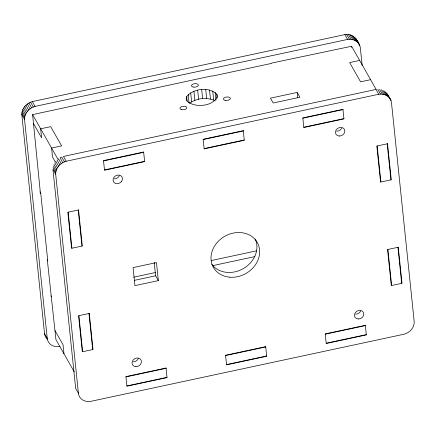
<?xml version="1.0" encoding="UTF-8"?>
<svg xmlns="http://www.w3.org/2000/svg" width="436" height="436" viewBox="0 0 436 436"><rect width="100%" height="100%" fill="white"/><g stroke="black" fill="none" stroke-linecap="round" stroke-linejoin="round"><path stroke-width="0.65" d="M47.268 339.181A12.181 10.328 -29.6 0 1 44.521 333.605L21.8 114.494C21.707 108.395 26.623 103.141 32.313 101.593L344.876 34.613C352.86 32.918 358.599 40.417 360.283 47.355L362.18 65.613M60.048 346.418A12.181 10.328 -29.6 0 1 47.257 338.412L24.53 119.306C24.438 113.202 29.354 107.954 35.049 106.4L347.606 39.42C351.988 38.7 356.953 40.385 359.21 44.379M55.683 174.138C55.59 168.04 60.506 162.786 66.196 161.238L378.759 94.258C384.176 93.217 390.498 96.449 391.435 102.188L414.156 321.299A12.181 10.328 -29.6 0 1 403.545 334.319L91.2 401.256A12.181 10.328 -29.6 0 1 78.409 393.25L75.673 388.438L52.952 169.326L55.683 174.138L78.409 393.25M186.679 96.612L186.167 98.672L186.712 100.651C193.731 108.33 213.825 106.727 217.357 96.176L216.812 94.198C209.002 86.568 193.491 88.399 186.679 96.612L187.148 101.114M119.301 175.79C118.363 177.67 116.336 178.891 114.237 178.88M138.277 358.741C137.34 360.621 135.307 361.842 133.214 361.831M341.677 128.135C340.739 130.015 338.712 131.236 336.614 131.225M360.648 311.086C359.711 312.966 357.683 314.187 355.585 314.176M189.649 103.25C196.778 98.062 207.253 96.896 215.177 100.885M74.262 371.881L55.933 339.617L47.431 260.908L47.764 260.837L40.771 193.393L40.434 193.464L32.602 114.614L212.141 75.831L212.49 76.071L271.693 63.373L271.661 63.073L351.612 46.249L376.132 89.402M359.678 60.435L349.645 62.588L360.572 81.826L370.605 79.679M297.205 92.437L270.456 98.171L273.187 102.983L299.941 97.25L297.205 92.437L297.739 97.588M103.545 160.917L143.673 152.317M203.192 139.564L243.321 130.964M302.846 118.211L342.974 109.61M104.477 169.931L144.605 161.331M204.13 148.578L244.258 139.978M303.778 127.219L343.906 118.619M133.661 277.182L155.598 272.484M211.433 260.515L256.63 250.831M134.152 280.397L155.608 275.797L158.344 280.61L134.937 285.624L133.067 267.6L156.475 262.581L158.344 280.61M212.833 265.611L254.711 256.641M125.944 376.911L166.072 368.311M225.597 355.558L265.72 346.958M325.245 334.205L365.373 325.605M126.881 385.925L167.004 377.325M226.529 364.572L266.658 355.972M326.177 343.214L366.305 334.614M387.631 94.405L390.362 99.212M355.591 38.264L359.869 45.813M386.737 93.102L391.021 100.651M354.484 37.12L357.215 41.932M385.631 91.952L388.367 96.765M353.187 36.155L355.918 40.968M384.334 90.993L387.07 95.8M351.727 35.392L354.457 40.205M382.873 90.23L385.609 95.037M350.13 34.847L352.86 39.66M381.282 89.685L384.012 94.492M348.435 34.537L351.165 39.344M379.582 89.369L382.318 94.181M346.669 34.455L349.4 39.262M377.821 89.287L380.552 94.1M344.876 34.613L347.606 39.42M378.759 94.258L376.023 89.445L63.465 156.426L66.196 161.238M32.313 101.593L35.049 106.4M30.569 102.193L33.3 107.005M64.452 161.838L61.716 157.031L60.048 157.843L62.779 162.655M28.896 103.01L31.632 107.823M27.337 104.024L30.068 108.831M58.489 158.857L61.22 163.669M32.602 114.614L58.092 159.483M25.92 105.212L28.656 110.025M57.072 160.05L59.803 164.857M24.678 106.553L27.413 111.365M55.83 161.391L58.56 166.198M33.534 123.622L41.594 137.814L40.662 128.8L50.69 126.653L61.623 145.891L51.59 148.038L52.527 157.053L55.476 162.241M23.637 108.019L26.367 112.831M54.783 162.857L57.519 167.664M22.808 109.578L25.544 114.39M53.96 164.416L56.691 169.223M22.22 111.202L24.956 116.009M53.372 166.034L56.102 170.847M21.882 112.848L24.618 117.66M53.034 167.686L55.764 172.493M21.8 114.494L24.53 119.306M39.861 191.791L40.771 193.393M47.159 259.769L47.764 260.837M50.898 295.815L51.503 296.883M55.001 330.608L63.062 344.794L63.994 353.809M44.521 333.605L47.257 338.412M356.479 39.567L357.139 41.006M387.195 143.815L390.934 179.861M397.932 247.305L401.67 283.356M377.167 145.962L380.906 182.014M387.898 249.457L391.637 285.504M351.612 46.249L351.748 47.535M216.812 94.198L217.21 98.062M215.237 92.443L216.038 100.166M212.746 91.026L213.678 100.035M209.503 90.045L210.441 99.054M205.738 89.565L206.669 98.574M201.699 89.62L202.631 98.634M197.661 90.208L198.598 99.223M193.911 91.288L194.843 100.302M190.69 92.786L191.622 101.801M188.221 94.601L189.093 102.972M154.224 262.445L155.608 275.797M78.213 210.027L81.952 246.078M88.949 313.522L92.688 349.568M68.18 212.179L71.918 248.226M78.916 315.669L82.655 351.721M255.256 239.053A25.228 21.397 -29.6 0 1 243.435 268.532A25.228 21.397 -29.6 0 1 211.82 264.341M121.382 181.632L120.483 182.51A4.872 4.131 -29.6 0 1 113.137 180.733A4.872 4.131 -29.6 0 1 118.952 175.07A4.872 4.131 -29.6 0 1 121.382 181.632M143.64 152.017L103.512 160.617L104.509 170.231L144.638 161.631L143.64 152.017M243.288 130.664L203.165 139.264L204.157 148.878L244.285 140.278L243.288 130.664M342.941 109.311L302.813 117.905L303.81 127.519L343.939 118.919L342.941 109.311M78.551 209.956L67.847 212.25L71.586 248.302L82.29 246.008L78.551 209.956M387.533 143.744L376.829 146.038L380.568 182.085L391.272 179.79L387.533 143.744M89.282 313.446L78.578 315.74L82.317 351.792L93.021 349.498L89.282 313.446M398.264 247.234L387.566 249.528L391.305 285.575L402.003 283.286L398.264 247.234M166.04 368.011L125.911 376.611L126.909 386.225L167.037 377.625L166.04 368.011M265.693 346.658L225.565 355.258L226.562 364.872L266.69 356.272L265.693 346.658M365.341 325.305L325.212 333.9L326.21 343.514L366.338 334.913L365.341 325.305M358.321 318.983A4.872 4.131 -29.6 0 0 363.52 312.607A4.872 4.131 -29.6 0 0 355.493 312.399A4.872 4.131 -29.6 0 0 358.321 318.983M135.945 366.638A4.872 4.131 -29.6 0 0 141.144 360.261A4.872 4.131 -29.6 0 0 133.116 360.054A4.872 4.131 -29.6 0 0 135.945 366.638M339.344 136.032A4.872 4.131 -29.6 0 0 344.544 129.656A4.872 4.131 -29.6 0 0 336.516 129.448A4.872 4.131 -29.6 0 0 339.344 136.032M193.208 87.042A3.477 1.728 -5.9 0 0 198.396 85.124A3.477 1.728 -5.9 0 0 193.186 84.034A3.477 1.728 -5.9 0 0 193.208 87.042M225.145 100.34A3.477 1.728 -5.9 0 0 230.333 98.422A3.477 1.728 -5.9 0 0 225.123 97.337A3.477 1.728 -5.9 0 0 225.145 100.34M181.676 109.654A3.477 1.728 -5.9 0 0 186.864 107.736A3.477 1.728 -5.9 0 0 181.649 106.651A3.477 1.728 -5.9 0 0 181.676 109.654M229.619 277.187A25.228 21.397 -29.6 0 0 258.673 245.599A25.228 21.397 -29.6 0 0 217.678 241.909A25.228 21.397 -29.6 0 0 229.619 277.187"/></g></svg>
